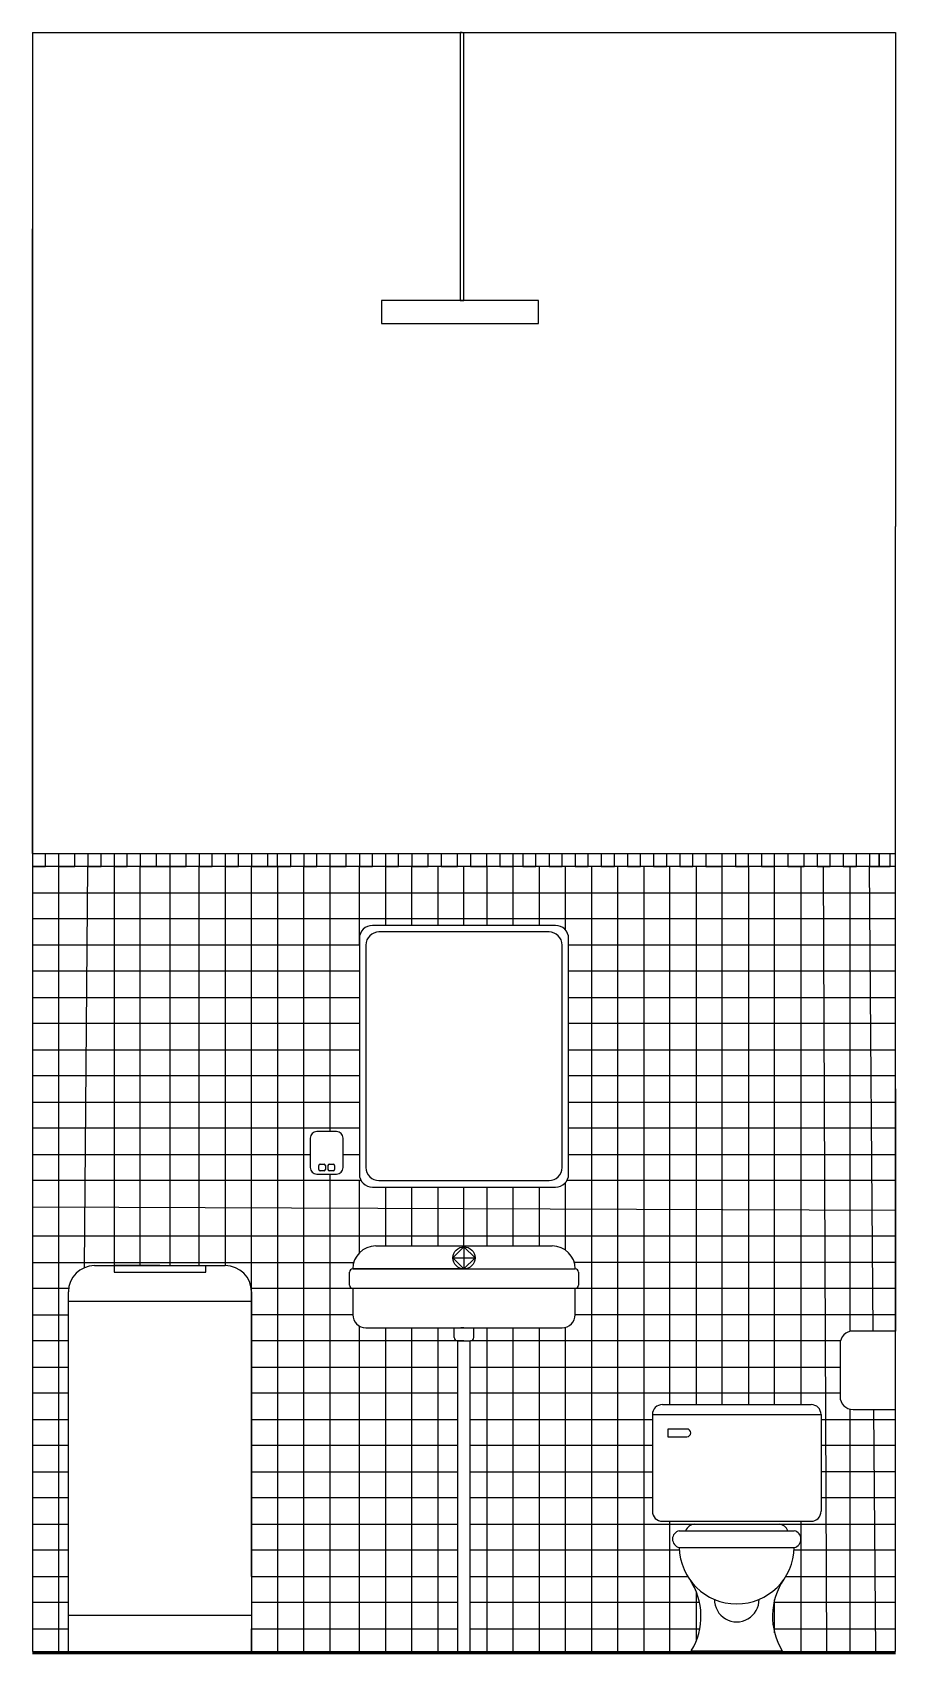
# Model space of a CAD drawing. Header units: inches. Extents: x 9976 to 10108, y 31040 to 31288.
import ezdxf

# ---------------------------------------------------------------- set-up
doc = ezdxf.new("R2010")
doc.units = ezdxf.units.IN
doc.header["$MEASUREMENT"] = 0
for name, color, linetype in [('freecads.com', 7, 'Continuous'), ('tiles_2×2', 11, 'Continuous'), ('tiles_4×4', 4, 'Continuous')]:
    doc.layers.add(name, color=color, linetype=linetype)

msp = doc.modelspace()

# ---------------------------------------------------------------- linework, layer by layer
for p, q in [((9975.5, 31288), (9975.5, 31258)), ((10107.5, 31288), (10107.5, 31258)), ((10026.5, 31090), (10029.5, 31090))]:
    msp.add_line(p, q)
at = {"layer": 'freecads.com'}
for p, q in [((9975.5, 31288), (10107.5, 31288)), ((10041.2, 31288), (10040.9, 31288)), ((10041.2, 31288), (10040.9, 31288)), ((10040.9, 31288), (10040.9, 31247)), ((10041.5, 31247), (10041.5, 31288)), ((9975.5, 31162.5), (9975.5, 31258)), ((9975.5, 31258), (9975.5, 31187.5)), ((10107.5, 31258), (10107.5, 31212.5)), ((10040.9, 31247), (10028.9, 31247)), ((10028.9, 31247), (10028.9, 31243.5)), ((10052.9, 31247), (10040.9, 31247)), ((10040.9, 31247), (10041.5, 31247)), ((10052.9, 31243.5), (10052.9, 31247)), ((10028.9, 31243.5), (10052.9, 31243.5)), ((9975.5, 31212.5), (9975.5, 31040.5)), ((9975.5, 31212.5), (9975.5, 31128.5)), ((9975.5, 31212.5), (9975.5, 31162.5)), ((10107.5, 31040.5), (10107.5, 31212.5)), ((9975.5, 31187.5), (9975.5, 31185.5)), ((10041.5, 31151.5), (10027.5, 31151.5)), ((10055.5, 31151.5), (10041.5, 31151.5)), ((10025.5, 31149.5), (10025.5, 31113.5)), ((10026.5, 31148.5), (10026.5, 31114.5)), ((10041.5, 31150.5), (10028.5, 31150.5)), ((10054.5, 31150.5), (10041.5, 31150.5)), ((10056.5, 31114.5), (10056.5, 31148.5)), ((10057.5, 31113.5), (10057.5, 31149.5)), ((10107.5, 31126.5), (10107.5, 31089.5)), ((10018, 31119), (10018, 31114.5)), ((10022, 31120), (10019, 31120)), ((10023, 31114.5), (10023, 31119)), ((10019.3, 31114.2), (10019.3, 31114.8)), ((10019.5, 31115), (10020.1, 31115)), ((10020.1, 31114), (10019.5, 31114)), ((10020.3, 31114.8), (10020.3, 31114.2)), ((10020.7, 31114.8), (10020.7, 31114.2)), ((10020.9, 31115), (10021.5, 31115)), ((10021.5, 31114), (10020.9, 31114)), ((10021.7, 31114.8), (10021.7, 31114.2)), ((10019, 31113.5), (10022, 31113.5)), ((10027.5, 31111.5), (10055.5, 31111.5)), ((10028.5, 31112.5), (10054.5, 31112.5)), ((10028, 31102.5), (10055, 31102.5)), ((10041.5, 31102.37), (10039.81, 31100.69)), ((10043.19, 31100.69), (10041.5, 31102.37)), ((10043.19, 31100.69), (10041.5, 31102.37)), ((10041.5, 31102.37), (10041.5, 31099)), ((9985, 31099.5), (10005, 31099.5)), ((9995, 31099.5), (9988, 31099.5)), ((9988, 31099.5), (9988, 31098.5)), ((10002, 31098.5), (10002, 31099.5)), ((10024.5, 31099), (10058.5, 31099)), ((10041.5, 31099), (10024.5, 31099)), ((10041.5, 31099), (10024.5, 31099)), ((10041.5, 31099), (10024.5, 31099)), ((10024.5, 31099), (10024.5, 31099)), ((10039.81, 31100.69), (10043.19, 31100.69)), ((10039.81, 31100.69), (10041.5, 31099)), ((10041.5, 31099), (10043.19, 31100.69)), ((10058.5, 31099), (10058.5, 31099)), ((9988, 31098.5), (10002, 31098.5)), ((10024, 31096.5), (10024, 31098.5)), ((10059, 31098.5), (10059, 31096.5)), ((9981, 31040.5), (9981, 31095.5)), ((10009, 31094), (9981, 31094)), ((10009, 31095.51), (10009, 31040.5)), ((10009, 31052), (10009, 31095.5)), ((10058.5, 31096), (10024.5, 31096)), ((10041.5, 31096), (10024.5, 31096)), ((10024.5, 31096), (10024.5, 31092)), ((10058.5, 31092), (10058.5, 31096)), ((10029.5, 31090), (10056.5, 31090)), ((10040, 31088.5), (10040, 31090)), ((10041.5, 31090), (10041, 31090)), ((10043, 31088.5), (10043, 31090)), ((10107.5, 31089.5), (10101, 31089.5)), ((10040.5, 31088), (10042.5, 31088)), ((10041.5, 31088), (10040.5, 31088)), ((10040.5, 31088), (10040.5, 31040.5)), ((10041.5, 31088), (10042.5, 31088)), ((10042.4, 31088), (10042.4, 31040.5)), ((10099, 31087.5), (10099, 31079.5)), ((10070.31, 31076.73, 0), (10096.11, 31076.73, 0)), ((10070.31, 31076.73, 0), (10070.31, 31061.95, 0)), ((10071.84, 31078.26, 0), (10094.58, 31078.26, 0)), ((10096.11, 31076.73, 0), (10096.11, 31061.95, 0)), ((10101, 31077.5), (10107.5, 31077.5)), ((10075.59, 31074.52, 0), (10072.65, 31074.52, 0)), ((10072.65, 31074.52, 0), (10072.65, 31073.35, 0)), ((10072.65, 31073.35, 0), (10075.59, 31073.35, 0)), ((10071.84, 31060.42, 0), (10094.58, 31060.42, 0)), ((10076.74, 31059.99, 0), (10089.68, 31059.99, 0)), ((10074.41, 31058.97, 0), (10092, 31058.97, 0)), ((10074.41, 31056.42, 0), (10092, 31056.42, 0)), ((9981, 31046), (9981, 31052)), ((10009, 31046), (9981, 31046)), ((9981, 31046), (9981, 31046)), ((9981, 31046), (9981, 31046)), ((10009, 31040.5), (10009, 31044)), ((9975.5, 31040.5), (10107.5, 31040.5)), ((9975.5, 31040.5), (9981, 31040.5)), ((9975.5, 31040.4), (10107.5, 31040.4)), ((9975.5, 31040.2), (10107.5, 31040.2)), ((10040.5, 31040.5), (10041.5, 31040.5)), ((10076.26, 31040.62, 0), (10090.16, 31040.62, 0))]:
    msp.add_line(p, q, dxfattribs=at)
msp.add_circle((10041.5, 31100.69), 1.69, dxfattribs=at)
for centre, radius, start, end in [((10027.5, 31149.5), 2, 90, 180), ((10055.5, 31149.5), 2, 0, 90), ((10028.5, 31148.5), 2, 90, 180), ((10054.5, 31148.5), 2, 0, 90), ((10019, 31119), 1, 90, 180), ((10022, 31119), 1, 0, 90), ((10019, 31114.5), 1, 180, 270), ((10019.5, 31114.8), 0.2, 90, 180), ((10019.5, 31114.2), 0.2, 180, 270), ((10020.1, 31114.8), 0.2, 0, 90), ((10020.1, 31114.2), 0.2, 270, 0), ((10020.9, 31114.8), 0.2, 90, 180), ((10020.9, 31114.2), 0.2, 180, 270), ((10021.5, 31114.8), 0.2, 0, 90), ((10021.5, 31114.2), 0.2, 270, 0), ((10022, 31114.5), 1, 270, 0), ((10028.5, 31114.5), 2, 180, 270), ((10054.5, 31114.5), 2, 270, 0), ((10027.5, 31113.5), 2, 180, 270), ((10055.5, 31113.5), 2, 270, 0), ((10028, 31099), 3.5, 90, 180), ((10055, 31099), 3.5, 0, 90), ((9985, 31095.5), 4, 90, 180), ((10005, 31095.5), 4, 0, 90), ((10024.5, 31098.5), 0.5, 90, 180), ((10058.5, 31098.5), 0.5, 0, 90), ((10024.5, 31096.5), 0.5, 180, 270), ((10058.5, 31096.5), 0.5, 270, 0), ((10026.5, 31092), 2, 180, 270), ((10056.5, 31092), 2, 270, 0), ((10101, 31087.5), 2, 90, 180), ((10040.5, 31088.5), 0.5, 180, 270), ((10042.5, 31088.5), 0.5, 270, 0), ((10101, 31079.5), 2, 180, 270), ((10071.84, 31076.73, 0), 1.53, 90, 180), ((10094.58, 31076.73, 0), 1.53, 0, 90), ((10075.59, 31073.94, 0), 0.586, 270, 90), ((10071.84, 31061.95, 0), 1.53, 180, 270), ((10094.58, 31061.95, 0), 1.53, 270, 0), ((10076.95, 31058.32, 0), 1.69, 97.0669, 157.7021), ((10089.47, 31058.32, 0), 1.69, 22.2979, 82.9331), ((10074.7, 31057.7, 0), 1.31, 102.5017, 257.4983), ((10091.72, 31057.7, 0), 1.31, 282.5017, 77.4983), ((10083.21, 31056.6, 0), 8.8, 181.1665, 358.8335), ((10067.6, 31045.89, 0), 10.14, 328.6726, 33.9205), ((10098.82, 31045.89, 0), 10.14, 146.0795, 211.3274), ((10083.21, 31048.45, 0), 3.41, 179.2517, 0.7483)]:
    msp.add_arc(centre, radius, start, end, dxfattribs=at)
at = {"layer": 'tiles_2×2'}
for p, q in [((9975.5, 31162.5), (10107.5, 31162.5)), ((9977.5, 31160.5), (9977.5, 31162.5)), ((9977.5, 31162.5), (9979.5, 31162.5)), ((9979.5, 31162.5), (9979.5, 31160.5)), ((9982, 31160.5), (9982, 31162.5)), ((9982, 31162.5), (9984, 31162.5)), ((9984, 31162.5), (9984, 31160.5)), ((9986, 31160.5), (9986, 31162.5)), ((9986, 31162.5), (9988, 31162.5)), ((9988, 31162.5), (9988, 31160.5)), ((9990, 31160.5), (9990, 31162.5)), ((9990, 31162.5), (9992, 31162.5)), ((9992, 31162.5), (9992, 31160.5)), ((9994.5, 31160.5), (9994.5, 31162.5)), ((9994.5, 31160.5), (9994.5, 31162.5)), ((9994.5, 31162.5), (9996.5, 31162.5)), ((9996.5, 31162.5), (9996.5, 31160.5)), ((9999, 31160.5), (9999, 31162.5)), ((9999, 31162.5), (10001, 31162.5)), ((10001, 31162.5), (10001, 31160.5)), ((10003, 31160.5), (10003, 31162.5)), ((10003, 31162.5), (10005, 31162.5)), ((10005, 31162.5), (10005, 31160.5)), ((10007, 31160.5), (10007, 31162.5)), ((10007, 31162.5), (10009, 31162.5)), ((10009, 31162.5), (10009, 31160.5)), ((10011.5, 31160.5), (10011.5, 31162.5)), ((10013, 31160.5), (10013, 31162.5)), ((10015, 31160.5), (10015, 31162.5)), ((10015, 31162.5), (10017, 31162.5)), ((10017, 31162.5), (10017, 31160.5)), ((10019, 31160.5), (10019, 31162.5)), ((10019, 31162.5), (10021, 31162.5)), ((10021, 31162.5), (10021, 31160.5)), ((10023.5, 31160.5), (10023.5, 31162.5)), ((10023.5, 31162.5), (10025.5, 31162.5)), ((10025.5, 31162.5), (10025.5, 31160.5)), ((10027.5, 31160.5), (10027.5, 31162.5)), ((10027.5, 31162.5), (10029.5, 31162.5)), ((10029.5, 31162.5), (10029.5, 31160.5)), ((10031.5, 31160.5), (10031.5, 31162.5)), ((10031.5, 31162.5), (10033.5, 31162.5)), ((10033.5, 31162.5), (10033.5, 31160.5)), ((10036, 31160.5), (10036, 31162.5)), ((10036, 31162.5), (10038, 31162.5)), ((10038, 31162.5), (10038, 31160.5)), ((10040.5, 31160.5), (10040.5, 31162.5)), ((10040.5, 31162.5), (10042.5, 31162.5)), ((10042.5, 31162.5), (10042.5, 31160.5)), ((10045, 31160.5), (10045, 31162.5)), ((10045, 31162.5), (10047, 31162.5)), ((10047, 31162.5), (10047, 31160.5)), ((10049, 31160.5), (10049, 31162.5)), ((10049, 31162.5), (10050.5, 31162.5)), ((10050.5, 31162.5), (10050.5, 31160.5)), ((10052.5, 31160.5), (10052.5, 31162.5)), ((10052.5, 31162.5), (10054.5, 31162.5)), ((10054.5, 31162.5), (10054.5, 31160.5)), ((10056.5, 31160.5), (10056.5, 31162.5)), ((10056.5, 31162.5), (10058.5, 31162.5)), ((10058.5, 31162.5), (10058.5, 31160.5)), ((10060.5, 31160.5), (10060.5, 31162.5)), ((10060.5, 31162.5), (10062.5, 31162.5)), ((10062.5, 31162.5), (10062.5, 31160.5)), ((10064.5, 31160.5), (10064.5, 31162.5)), ((10064.5, 31162.5), (10066.5, 31162.5)), ((10066.5, 31162.5), (10066.5, 31160.5)), ((10068.5, 31160.5), (10068.5, 31162.5)), ((10068.5, 31162.5), (10070.5, 31162.5)), ((10070.5, 31162.5), (10070.5, 31160.5)), ((10072.5, 31160.5), (10072.5, 31162.5)), ((10072.5, 31162.5), (10074.5, 31162.5)), ((10074.5, 31162.5), (10074.5, 31160.5)), ((10076.5, 31160.5), (10076.5, 31162.5)), ((10076.5, 31162.5), (10078.5, 31162.5)), ((10078.5, 31162.5), (10078.5, 31160.5)), ((10081, 31160.5), (10081, 31162.5)), ((10081, 31162.5), (10083, 31162.5)), ((10083, 31162.5), (10083, 31160.5)), ((10085, 31160.5), (10085, 31162.5)), ((10085, 31162.5), (10087, 31162.5)), ((10087, 31162.5), (10087, 31160.5)), ((10089, 31160.5), (10089, 31162.5)), ((10089, 31162.5), (10091, 31162.5)), ((10091, 31162.5), (10091, 31160.5)), ((10093.5, 31160.5), (10093.5, 31162.5)), ((10093.5, 31162.5), (10095.5, 31162.5)), ((10095.5, 31162.5), (10095.5, 31160.5)), ((10097.5, 31160.5), (10097.5, 31162.5)), ((10097.5, 31162.5), (10099.5, 31162.5)), ((10099.5, 31162.5), (10099.5, 31160.5)), ((10101.5, 31160.5), (10101.5, 31162.5)), ((10101.5, 31162.5), (10103.5, 31162.5)), ((10103.5, 31162.5), (10103.5, 31160.5)), ((10105, 31160.5), (10105, 31162.5)), ((10105, 31162.5), (10105, 31162.5)), ((10105, 31162.5), (10105, 31160.5)), ((10106.67, 31160.5), (10106.67, 31162.5)), ((10107.5, 31160.5), (9975.5, 31160.5)), ((9975.5, 31160.5), (9977.5, 31160.5)), ((9979.5, 31160.5), (9982, 31160.5)), ((9984, 31160.5), (9986, 31160.5)), ((9988, 31160.5), (9990, 31160.5)), ((9992, 31160.5), (9994.5, 31160.5)), ((9994.5, 31160.5), (9996.5, 31160.5)), ((9996.5, 31160.5), (9999, 31160.5)), ((10001, 31160.5), (10003, 31160.5)), ((10005, 31160.5), (10007, 31160.5)), ((10009, 31160.5), (10011.5, 31160.5)), ((10011.5, 31160.5), (10013, 31160.5)), ((10013, 31160.5), (10015, 31160.5)), ((10017, 31160.5), (10019, 31160.5)), ((10021, 31160.5), (10023.5, 31160.5)), ((10025.5, 31160.5), (10027.5, 31160.5)), ((10029.5, 31160.5), (10031.5, 31160.5)), ((10033.5, 31160.5), (10036, 31160.5)), ((10038, 31160.5), (10040.5, 31160.5)), ((10042.5, 31160.5), (10045, 31160.5)), ((10047, 31160.5), (10049, 31160.5)), ((10050.5, 31160.5), (10052.5, 31160.5)), ((10054.5, 31160.5), (10056.5, 31160.5)), ((10058.5, 31160.5), (10060.5, 31160.5)), ((10062.5, 31160.5), (10064.5, 31160.5)), ((10066.5, 31160.5), (10068.5, 31160.5)), ((10070.5, 31160.5), (10072.5, 31160.5)), ((10074.5, 31160.5), (10076.5, 31160.5)), ((10078.5, 31160.5), (10081, 31160.5)), ((10083, 31160.5), (10085, 31160.5)), ((10087, 31160.5), (10089, 31160.5)), ((10091, 31160.5), (10093.5, 31160.5)), ((10095.5, 31160.5), (10097.5, 31160.5)), ((10099.5, 31160.5), (10101.5, 31160.5)), ((10103.5, 31160.5), (10105, 31160.5)), ((10105, 31160.5), (10106.67, 31160.5))]:
    msp.add_line(p, q, dxfattribs=at)
at = {"layer": 'tiles_4×4'}
for p, q in [((9979.5, 31160.5), (9979.5, 31040.49)), ((9983.49, 31099.2), (9984, 31160.5)), ((9988, 31160.5), (9988, 31099.5)), ((9992, 31099.5), (9992, 31160.5)), ((9996.5, 31160.5), (9996.5, 31099.5)), ((10001, 31099.5), (10001, 31160.5)), ((10005, 31160.5), (10005, 31099.5)), ((10009, 31095.5), (10009, 31160.5)), ((10013, 31160.5), (10013, 31040.5)), ((10017, 31040.5), (10017, 31160.5)), ((10021, 31160.5), (10021, 31120)), ((10025.5, 31148.5), (10025.5, 31160.5)), ((10029.5, 31160.5), (10029.5, 31151.5)), ((10033.5, 31151.5), (10033.5, 31160.5)), ((10037.5, 31160.5), (10037.5, 31151.5)), ((10041.5, 31151.5), (10041.5, 31160.5)), ((10045, 31160.5), (10045, 31151.5)), ((10049, 31151.5), (10049, 31160.5)), ((10053, 31160.5), (10053, 31151.5)), ((10057, 31150.82), (10057, 31160.5)), ((10061, 31160.5), (10061, 31040.5)), ((10065, 31040.5), (10065, 31160.51)), ((10065, 31160.51), (10065, 31160.5)), ((10065, 31160.5), (10065, 31160.5)), ((10069, 31160.5), (10069, 31040.5)), ((10073, 31078.26), (10073, 31160.5)), ((10077, 31160.5), (10077, 31078.26)), ((10081, 31078.26), (10081, 31160.5)), ((10085, 31160.5), (10085, 31078.26)), ((10089, 31078.26), (10089, 31160.5)), ((10093, 31160.5), (10093, 31078.26)), ((10097, 31040.5), (10096.5, 31160.5)), ((10100.5, 31160.5), (10100.5, 31089.44)), ((10104.09, 31089.5), (10103.5, 31160.5)), ((9975.5, 31156.5), (10107.5, 31156.5)), ((10107.5, 31152.5), (9975.5, 31152.5)), ((9975.5, 31152.5), (9975.5, 31152.5)), ((10025.5, 31148.5), (9975.5, 31148.5)), ((10107.5, 31148.5), (10057.5, 31148.5)), ((10025.5, 31144.5), (9975.5, 31144.5)), ((10107.5, 31144.5), (10057.5, 31144.5)), ((9975.5, 31140.5), (10025.5, 31140.5)), ((10057.5, 31140.5), (10107.5, 31140.5)), ((10025.5, 31136.5), (9975.5, 31136.5)), ((10107.5, 31136.5), (10057.5, 31136.5)), ((9975.5, 31132.5), (10025.5, 31132.5)), ((10057.5, 31132.5), (10107.5, 31132.5)), ((10025.5, 31128.5), (9975.5, 31128.5)), ((10107.5, 31128.5), (10057.5, 31128.5)), ((9975.5, 31124.5), (10025.5, 31124.5)), ((10057.5, 31124.5), (10107.5, 31124.5)), ((10025.5, 31120.5), (9975.5, 31120.5)), ((10107.5, 31120.5), (10057.5, 31120.5)), ((9975.5, 31116.5), (10018, 31116.5)), ((10023, 31116.5), (10025.5, 31116.5)), ((10057.5, 31116.5), (10107.5, 31116.5)), ((10025.77, 31112.5), (9975.5, 31112.5)), ((10021, 31113.5), (10021, 31040.5)), ((10025.5, 31101.45), (10025.5, 31112.5)), ((10029.5, 31111.5), (10029.5, 31102.5)), ((10033.5, 31102.5), (10033.5, 31111.5)), ((10037.5, 31111.5), (10037.5, 31102.5)), ((10041.5, 31102.37), (10041.5, 31111.5)), ((10045, 31111.5), (10045, 31102.5)), ((10049, 31102.5), (10049, 31111.5)), ((10053, 31111.5), (10053, 31102.5)), ((10057, 31101.87), (10057, 31112.18)), ((10107.5, 31112.5), (10057.23, 31112.5)), ((9975.5, 31108.5), (10107.5, 31108)), ((10107.5, 31104), (9975.5, 31104)), ((9975.5, 31100), (10024.65, 31100)), ((10107.5, 31100), (10058.35, 31100)), ((9981.03, 31096), (9975.5, 31096)), ((10024.5, 31096), (10009, 31096)), ((10107.5, 31096), (10058.5, 31096)), ((9975.5, 31092), (9981, 31092)), ((10024.5, 31092), (10009, 31092)), ((10107.5, 31092), (10058.5, 31092)), ((10025.5, 31040.5), (10025.5, 31090.27)), ((10029.5, 31090), (10029.5, 31040.5)), ((10033.5, 31040.5), (10033.5, 31090)), ((10037.5, 31090), (10037.5, 31040.5)), ((10045, 31090), (10045, 31040.5)), ((10049, 31040.5), (10049, 31090)), ((10053, 31090), (10053, 31040.5)), ((10057, 31040.5), (10057, 31090.06)), ((9981, 31088), (9975.5, 31088)), ((10040.5, 31088), (10009, 31088)), ((10099.06, 31088), (10042.5, 31088)), ((9975.5, 31084), (9981, 31084)), ((10009, 31084), (10040.5, 31084)), ((10042.4, 31084), (10099, 31084)), ((9981, 31080), (9975.5, 31080)), ((10040.5, 31080), (10009, 31080)), ((10099, 31080), (10042.4, 31080)), ((10100.5, 31077.56), (10100.5, 31040.5)), ((10104.5, 31040.5), (10104.19, 31077.5)), ((9975.5, 31076), (9981, 31076)), ((10009, 31076), (10040.5, 31076)), ((10042.4, 31076), (10070.31, 31076)), ((10096.11, 31076), (10107.5, 31076)), ((9981, 31072), (9975.5, 31072)), ((10040.5, 31072), (10009, 31072)), ((10070.31, 31072), (10042.4, 31072)), ((10107.5, 31072), (10096.11, 31072, 0)), ((9975.5, 31068), (9981, 31068)), ((10009, 31068), (10040.5, 31068)), ((10042.4, 31068), (10070.31, 31068)), ((10107.5, 31068), (10096.11, 31068, 0)), ((9981, 31064), (9975.5, 31064)), ((10040.5, 31064), (10009, 31064)), ((10070.31, 31064), (10042.4, 31064)), ((10107.5, 31064), (10096.11, 31064, 0)), ((9975.5, 31060), (9981, 31060)), ((10009, 31060), (10040.5, 31060)), ((10042.4, 31060), (10077, 31060)), ((10073, 31040.5), (10073, 31060.42)), ((10077, 31060), (10077, 31059.99)), ((10089, 31059.99), (10089, 31060)), ((10089, 31060), (10107.5, 31060)), ((10093, 31060.42), (10093, 31040.5)), ((9981, 31056), (9975.5, 31056)), ((10040.5, 31056), (10009, 31056)), ((10074.43, 31056), (10042.4, 31056)), ((10107.5, 31056), (10091.98, 31056)), ((9975.5, 31052), (9981, 31052)), ((10009, 31052), (10040.5, 31052)), ((10042.4, 31052), (10075.71, 31052)), ((10090.7, 31052), (10107.5, 31052)), ((10077, 31049.68), (10077, 31042.09)), ((9981, 31048), (9975.5, 31048)), ((10040.5, 31048), (10009, 31048)), ((10077.52, 31048), (10042.4, 31048)), ((10085, 31048), (10085, 31047.99)), ((10089, 31043.36), (10089, 31048.42)), ((10107.5, 31048), (10089, 31048)), ((9975.5, 31044), (9981, 31044)), ((10009, 31044), (10040.5, 31044)), ((10042.4, 31044), (10077.56, 31044)), ((10088.86, 31044), (10107.5, 31044)), ((9983, 31040.49), (9983, 31040.5)), ((10089, 31040.5), (10089, 31040.62))]:
    msp.add_line(p, q, dxfattribs=at)

doc.saveas('drawing.dxf')
